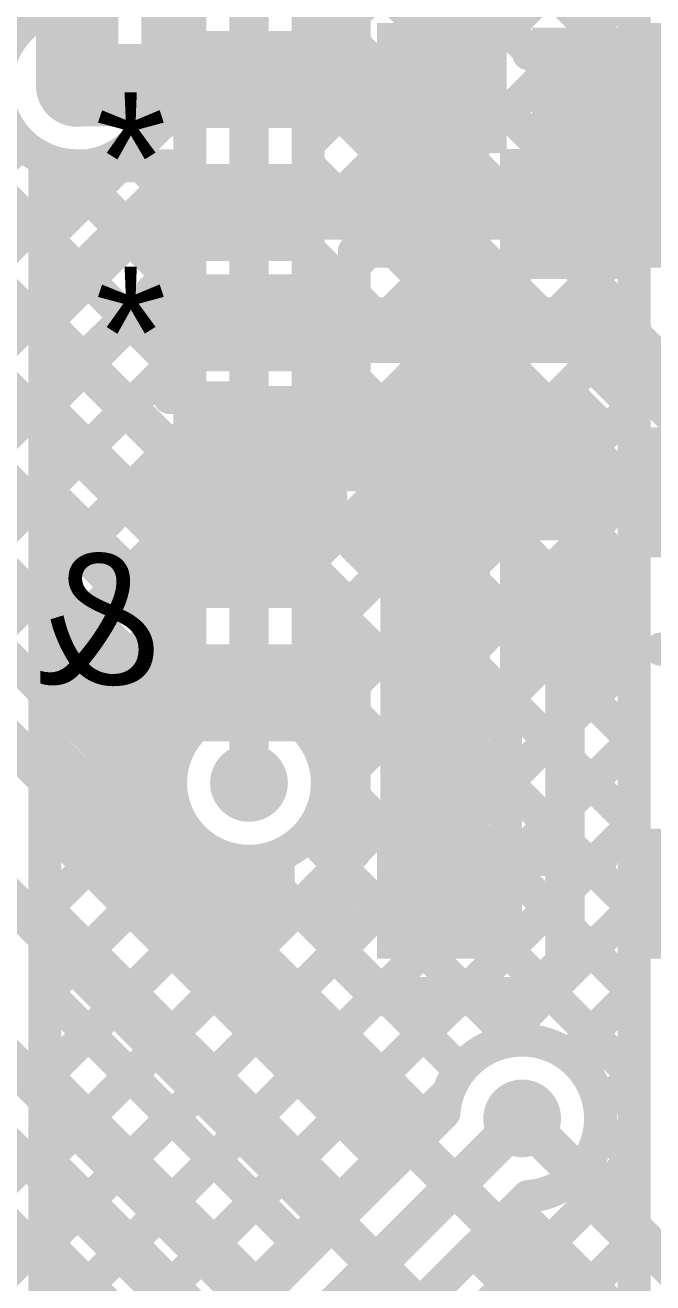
# Model space of a CAD drawing. Header units: millimetres. Extents: x -0.33 to 3.26, y -0.12 to 2.83.
# Drawn here: x 0.496 to 0.6867, y 1.536 to 1.9184 of the extents above; entities that cross this region are included whole.
import ezdxf

# ---------------------------------------------------------------- set-up
doc = ezdxf.new("R2010")
doc.units = ezdxf.units.MM
doc.header["$MEASUREMENT"] = 0
for name, color, linetype in [('BottomLayer', 5, 'Continuous'), ('BottomOverlay', 54, 'Continuous'), ('BottomPaste', 16, 'Continuous'), ('BottomSolder', 6, 'Continuous'), ('TopLayer', 1, 'Continuous'), ('ViaHoleLayer', 16, 'Continuous')]:
    doc.layers.add(name, color=color, linetype=linetype)
doc.styles.add('Arial', font='', dxfattribs={"height": 0.2})
doc.styles.get('Arial').set_extended_font_data('Arial')

# ---------------------------------------------------------------- blocks, each defined once
blk = doc.blocks.new('R__0402_B_106')
at = {"layer": 'BottomLayer'}
for points in [[(-0.0095, 0.0125), (-0.0095, -0.0125), (-0.0275, -0.0125), (-0.0275, 0.0125)], [(0.0275, 0.0125), (0.0275, -0.0125), (0.0095, -0.0125), (0.0095, 0.0125)]]:
    blk.add_hatch(color=5, dxfattribs=at).paths.add_polyline_path(points)
at = {"layer": 'BottomPaste'}
for points in [[(-0.0095, 0.0125), (-0.0095, -0.0125), (-0.0275, -0.0125), (-0.0275, 0.0125)], [(0.0275, 0.0125), (0.0275, -0.0125), (0.0095, -0.0125), (0.0095, 0.0125)]]:
    blk.add_hatch(color=16, dxfattribs=at).paths.add_polyline_path(points)
at = {"layer": 'BottomSolder'}
for points in [[(-0.0055, 0.0165), (-0.0055, -0.0165), (-0.0315, -0.0165), (-0.0315, 0.0165)], [(0.0315, 0.0165), (0.0315, -0.0165), (0.0055, -0.0165), (0.0055, 0.0165)]]:
    blk.add_hatch(color=6, dxfattribs=at).paths.add_polyline_path(points)
at = {"layer": 'BottomOverlay', "const_width": 0.005}
for points in [[(-0.0325, 0.0175), (-0.0325, -0.0175)], [(-0.0325, 0.0175), (-0.0085, 0.0175)], [(0.0085, 0.0175), (0.0325, 0.0175)], [(0.0325, 0.0175), (0.0325, -0.0175)], [(-0.0325, -0.0175), (-0.0085, -0.0175)], [(0.0085, -0.0175), (0.0325, -0.0175)]]:
    blk.add_lwpolyline(points, dxfattribs=at)
at = {"layer": 'BottomOverlay', "const_width": 0.0025}
for points in [[(-0.03375, 0.0175, 1), (-0.03125, 0.0175, 1)], [(-0.03375, 0.0175, 1), (-0.03125, 0.0175, 1)], [(-0.00975, 0.0175, 1), (-0.00725, 0.0175, 1)], [(0.00725, 0.0175, 1), (0.00975, 0.0175, 1)], [(0.03125, 0.0175, 1), (0.03375, 0.0175, 1)], [(0.03125, 0.0175, 1), (0.03375, 0.0175, 1)], [(-0.03375, -0.0175, 1), (-0.03125, -0.0175, 1)], [(-0.03375, -0.0175, 1), (-0.03125, -0.0175, 1)], [(-0.00975, -0.0175, 1), (-0.00725, -0.0175, 1)], [(0.00725, -0.0175, 1), (0.00975, -0.0175, 1)], [(0.03125, -0.0175, 1), (0.03375, -0.0175, 1)], [(0.03125, -0.0175, 1), (0.03375, -0.0175, 1)]]:
    blk.add_lwpolyline(points, format="xyb", close=True, dxfattribs=at)
blk = doc.blocks.new('R__0402_B_108')
at = {"layer": 'BottomLayer'}
for points in [[(-0.0095, 0.0125), (-0.0095, -0.0125), (-0.0275, -0.0125), (-0.0275, 0.0125)], [(0.0275, 0.0125), (0.0275, -0.0125), (0.0095, -0.0125), (0.0095, 0.0125)]]:
    blk.add_hatch(color=5, dxfattribs=at).paths.add_polyline_path(points)
at = {"layer": 'BottomPaste'}
for points in [[(-0.0095, 0.0125), (-0.0095, -0.0125), (-0.0275, -0.0125), (-0.0275, 0.0125)], [(0.0275, 0.0125), (0.0275, -0.0125), (0.0095, -0.0125), (0.0095, 0.0125)]]:
    blk.add_hatch(color=16, dxfattribs=at).paths.add_polyline_path(points)
at = {"layer": 'BottomSolder'}
for points in [[(-0.0055, 0.0165), (-0.0055, -0.0165), (-0.0315, -0.0165), (-0.0315, 0.0165)], [(0.0315, 0.0165), (0.0315, -0.0165), (0.0055, -0.0165), (0.0055, 0.0165)]]:
    blk.add_hatch(color=6, dxfattribs=at).paths.add_polyline_path(points)
at = {"layer": 'BottomOverlay', "const_width": 0.005}
for points in [[(-0.0325, 0.0175), (-0.0085, 0.0175)], [(-0.0325, 0.0175), (-0.0325, -0.0175)], [(0.0085, 0.0175), (0.0325, 0.0175)], [(0.0325, 0.0175), (0.0325, -0.0175)], [(-0.0325, -0.0175), (-0.0085, -0.0175)], [(0.0085, -0.0175), (0.0325, -0.0175)]]:
    blk.add_lwpolyline(points, dxfattribs=at)
at = {"layer": 'BottomOverlay', "const_width": 0.0025}
for points in [[(-0.03375, 0.0175, 1), (-0.03125, 0.0175, 1)], [(-0.03375, 0.0175, 1), (-0.03125, 0.0175, 1)], [(-0.00975, 0.0175, 1), (-0.00725, 0.0175, 1)], [(0.00725, 0.0175, 1), (0.00975, 0.0175, 1)], [(0.03125, 0.0175, 1), (0.03375, 0.0175, 1)], [(0.03125, 0.0175, 1), (0.03375, 0.0175, 1)], [(-0.03375, -0.0175, 1), (-0.03125, -0.0175, 1)], [(-0.03375, -0.0175, 1), (-0.03125, -0.0175, 1)], [(-0.00975, -0.0175, 1), (-0.00725, -0.0175, 1)], [(0.00725, -0.0175, 1), (0.00975, -0.0175, 1)], [(0.03125, -0.0175, 1), (0.03375, -0.0175, 1)], [(0.03125, -0.0175, 1), (0.03375, -0.0175, 1)]]:
    blk.add_lwpolyline(points, format="xyb", close=True, dxfattribs=at)
blk = doc.blocks.new('SOT23_3_B_150')
at = {"layer": 'BottomLayer'}
for points in [[(-0.02166, 0.02657), (-0.05316, 0.02657), (-0.05316, 0.05807), (-0.02166, 0.05807)], [(0.05314, 0.02657), (0.02165, 0.02657), (0.02165, 0.05807), (0.05314, 0.05807)], [(0.01574, -0.05807), (-0.01575, -0.05807), (-0.01575, -0.02657), (0.01574, -0.02657)]]:
    blk.add_hatch(color=5, dxfattribs=at).paths.add_polyline_path(points)
at = {"layer": 'BottomPaste'}
for points in [[(-0.02166, 0.02657), (-0.05316, 0.02657), (-0.05316, 0.05807), (-0.02166, 0.05807)], [(0.05314, 0.02657), (0.02165, 0.02657), (0.02165, 0.05807), (0.05314, 0.05807)], [(0.01574, -0.05807), (-0.01575, -0.05807), (-0.01575, -0.02657), (0.01574, -0.02657)]]:
    blk.add_hatch(color=16, dxfattribs=at).paths.add_polyline_path(points)
at = {"layer": 'BottomSolder'}
for points in [[(-0.01766, 0.02257), (-0.05716, 0.02257), (-0.05716, 0.06207), (-0.01766, 0.06207)], [(0.05714, 0.02257), (0.01765, 0.02257), (0.01765, 0.06207), (0.05714, 0.06207)], [(0.01974, -0.06207), (-0.01975, -0.06207), (-0.01975, -0.02257), (0.01974, -0.02257)]]:
    blk.add_hatch(color=6, dxfattribs=at).paths.add_polyline_path(points)
at = {"layer": 'BottomOverlay'}
for points, const_width in [([(-0.06409, 0.068, 1), (-0.07393, 0.068, 1)], 0.00984), ([(-0.07639, 0.068, 1), (-0.07147, 0.068, 1)], 0.00492), ([(-0.06655, 0.068, 1), (-0.06162, 0.068, 1)], 0.00492), ([(-0.06651, 0.03, 1), (-0.06151, 0.03, 1)], 0.005), ([(-0.01351, 0.032, 1), (-0.00851, 0.032, 1)], 0.005), ([(0.00849, 0.032, 1), (0.01349, 0.032, 1)], 0.005), ([(0.06149, 0.03, 1), (0.06649, 0.03, 1)], 0.005), ([(0.02649, -0.031, 1), (0.03149, -0.031, 1)], 0.005), ([(0.06149, -0.031, 1), (0.06649, -0.031, 1)], 0.005), ([(0.06149, -0.031, 1), (0.06649, -0.031, 1)], 0.005), ([(-0.06651, -0.032, 1), (-0.06151, -0.032, 1)], 0.005), ([(-0.06651, -0.032, 1), (-0.06151, -0.032, 1)], 0.005), ([(-0.03151, -0.032, 1), (-0.02651, -0.032, 1)], 0.005)]:
    blk.add_lwpolyline(points, format="xyb", close=True, dxfattribs=dict(at, const_width=const_width))
at = {"layer": 'BottomOverlay', "const_width": 0.01}
for points in [[(-0.06401, 0.03), (-0.06401, -0.032)], [(0.01099, 0.032), (-0.01101, 0.032)], [(0.06399, 0.03), (0.06399, -0.031)], [(0.06399, -0.031), (0.02899, -0.031)], [(-0.02901, -0.032), (-0.06401, -0.032)]]:
    blk.add_lwpolyline(points, dxfattribs=at)
blk = doc.blocks.new('SOT23_3_B_152')
at = {"layer": 'BottomLayer'}
for points in [[(-0.02166, 0.02657), (-0.05316, 0.02657), (-0.05316, 0.05807), (-0.02166, 0.05807)], [(0.05314, 0.02657), (0.02165, 0.02657), (0.02165, 0.05807), (0.05314, 0.05807)], [(0.01574, -0.05807), (-0.01575, -0.05807), (-0.01575, -0.02657), (0.01574, -0.02657)]]:
    blk.add_hatch(color=5, dxfattribs=at).paths.add_polyline_path(points)
at = {"layer": 'BottomPaste'}
for points in [[(-0.02166, 0.02657), (-0.05316, 0.02657), (-0.05316, 0.05807), (-0.02166, 0.05807)], [(0.05314, 0.02657), (0.02165, 0.02657), (0.02165, 0.05807), (0.05314, 0.05807)], [(0.01574, -0.05807), (-0.01575, -0.05807), (-0.01575, -0.02657), (0.01574, -0.02657)]]:
    blk.add_hatch(color=16, dxfattribs=at).paths.add_polyline_path(points)
at = {"layer": 'BottomSolder'}
for points in [[(-0.01766, 0.02257), (-0.05716, 0.02257), (-0.05716, 0.06207), (-0.01766, 0.06207)], [(0.05714, 0.02257), (0.01765, 0.02257), (0.01765, 0.06207), (0.05714, 0.06207)], [(0.01974, -0.06207), (-0.01975, -0.06207), (-0.01975, -0.02257), (0.01974, -0.02257)]]:
    blk.add_hatch(color=6, dxfattribs=at).paths.add_polyline_path(points)
at = {"layer": 'BottomOverlay'}
for points, const_width in [([(-0.06409, 0.068, 1), (-0.07393, 0.068, 1)], 0.00984), ([(-0.07639, 0.068, 1), (-0.07147, 0.068, 1)], 0.00492), ([(-0.06655, 0.068, 1), (-0.06162, 0.068, 1)], 0.00492), ([(-0.06651, 0.03, 1), (-0.06151, 0.03, 1)], 0.005), ([(-0.01351, 0.032, 1), (-0.00851, 0.032, 1)], 0.005), ([(0.00849, 0.032, 1), (0.01349, 0.032, 1)], 0.005), ([(0.06149, 0.03, 1), (0.06649, 0.03, 1)], 0.005), ([(0.02649, -0.031, 1), (0.03149, -0.031, 1)], 0.005), ([(0.06149, -0.031, 1), (0.06649, -0.031, 1)], 0.005), ([(0.06149, -0.031, 1), (0.06649, -0.031, 1)], 0.005), ([(-0.06651, -0.032, 1), (-0.06151, -0.032, 1)], 0.005), ([(-0.06651, -0.032, 1), (-0.06151, -0.032, 1)], 0.005), ([(-0.03151, -0.032, 1), (-0.02651, -0.032, 1)], 0.005)]:
    blk.add_lwpolyline(points, format="xyb", close=True, dxfattribs=dict(at, const_width=const_width))
at = {"layer": 'BottomOverlay', "const_width": 0.01}
for points in [[(-0.06401, 0.03), (-0.06401, -0.032)], [(0.01099, 0.032), (-0.01101, 0.032)], [(0.06399, 0.03), (0.06399, -0.031)], [(0.06399, -0.031), (0.02899, -0.031)], [(-0.02901, -0.032), (-0.06401, -0.032)]]:
    blk.add_lwpolyline(points, dxfattribs=at)
blk = doc.blocks.new('SOT23_3_B_154')
at = {"layer": 'BottomLayer'}
for points in [[(-0.02166, 0.02657), (-0.05316, 0.02657), (-0.05316, 0.05807), (-0.02166, 0.05807)], [(0.05314, 0.02657), (0.02165, 0.02657), (0.02165, 0.05807), (0.05314, 0.05807)], [(0.01574, -0.05807), (-0.01575, -0.05807), (-0.01575, -0.02657), (0.01574, -0.02657)]]:
    blk.add_hatch(color=5, dxfattribs=at).paths.add_polyline_path(points)
at = {"layer": 'BottomPaste'}
for points in [[(-0.02166, 0.02657), (-0.05316, 0.02657), (-0.05316, 0.05807), (-0.02166, 0.05807)], [(0.05314, 0.02657), (0.02165, 0.02657), (0.02165, 0.05807), (0.05314, 0.05807)], [(0.01574, -0.05807), (-0.01575, -0.05807), (-0.01575, -0.02657), (0.01574, -0.02657)]]:
    blk.add_hatch(color=16, dxfattribs=at).paths.add_polyline_path(points)
at = {"layer": 'BottomSolder'}
for points in [[(-0.01766, 0.02257), (-0.05716, 0.02257), (-0.05716, 0.06207), (-0.01766, 0.06207)], [(0.05714, 0.02257), (0.01765, 0.02257), (0.01765, 0.06207), (0.05714, 0.06207)], [(0.01974, -0.06207), (-0.01975, -0.06207), (-0.01975, -0.02257), (0.01974, -0.02257)]]:
    blk.add_hatch(color=6, dxfattribs=at).paths.add_polyline_path(points)
at = {"layer": 'BottomOverlay'}
for points, const_width in [([(-0.06409, 0.068, 1), (-0.07393, 0.068, 1)], 0.00984), ([(-0.07639, 0.068, 1), (-0.07147, 0.068, 1)], 0.00492), ([(-0.06655, 0.068, 1), (-0.06162, 0.068, 1)], 0.00492), ([(-0.06651, 0.03, 1), (-0.06151, 0.03, 1)], 0.005), ([(-0.01351, 0.032, 1), (-0.00851, 0.032, 1)], 0.005), ([(0.00849, 0.032, 1), (0.01349, 0.032, 1)], 0.005), ([(0.06149, 0.03, 1), (0.06649, 0.03, 1)], 0.005), ([(0.02649, -0.031, 1), (0.03149, -0.031, 1)], 0.005), ([(0.06149, -0.031, 1), (0.06649, -0.031, 1)], 0.005), ([(0.06149, -0.031, 1), (0.06649, -0.031, 1)], 0.005), ([(-0.06651, -0.032, 1), (-0.06151, -0.032, 1)], 0.005), ([(-0.06651, -0.032, 1), (-0.06151, -0.032, 1)], 0.005), ([(-0.03151, -0.032, 1), (-0.02651, -0.032, 1)], 0.005)]:
    blk.add_lwpolyline(points, format="xyb", close=True, dxfattribs=dict(at, const_width=const_width))
at = {"layer": 'BottomOverlay', "const_width": 0.01}
for points in [[(-0.06401, 0.03), (-0.06401, -0.032)], [(0.01099, 0.032), (-0.01101, 0.032)], [(0.06399, 0.03), (0.06399, -0.031)], [(0.06399, -0.031), (0.02899, -0.031)], [(-0.02901, -0.032), (-0.06401, -0.032)]]:
    blk.add_lwpolyline(points, dxfattribs=at)
blk = doc.blocks.new('R__0402_B_215')
at = {"layer": 'BottomLayer'}
for points in [[(-0.0095, 0.0125), (-0.0095, -0.0125), (-0.0275, -0.0125), (-0.0275, 0.0125)], [(0.0275, 0.0125), (0.0275, -0.0125), (0.0095, -0.0125), (0.0095, 0.0125)]]:
    blk.add_hatch(color=5, dxfattribs=at).paths.add_polyline_path(points)
at = {"layer": 'BottomPaste'}
for points in [[(-0.0095, 0.0125), (-0.0095, -0.0125), (-0.0275, -0.0125), (-0.0275, 0.0125)], [(0.0275, 0.0125), (0.0275, -0.0125), (0.0095, -0.0125), (0.0095, 0.0125)]]:
    blk.add_hatch(color=16, dxfattribs=at).paths.add_polyline_path(points)
at = {"layer": 'BottomSolder'}
for points in [[(-0.0055, 0.0165), (-0.0055, -0.0165), (-0.0315, -0.0165), (-0.0315, 0.0165)], [(0.0315, 0.0165), (0.0315, -0.0165), (0.0055, -0.0165), (0.0055, 0.0165)]]:
    blk.add_hatch(color=6, dxfattribs=at).paths.add_polyline_path(points)
at = {"layer": 'BottomOverlay', "const_width": 0.005}
for points in [[(-0.0085, 0.0175), (-0.0325, 0.0175)], [(-0.0325, -0.0175), (-0.0325, 0.0175)], [(0.0325, 0.0175), (0.0085, 0.0175)], [(0.0325, -0.0175), (0.0325, 0.0175)], [(-0.0085, -0.0175), (-0.0325, -0.0175)], [(0.0325, -0.0175), (0.0085, -0.0175)]]:
    blk.add_lwpolyline(points, dxfattribs=at)
at = {"layer": 'BottomOverlay', "const_width": 0.0025}
for points in [[(-0.03375, 0.0175, 1), (-0.03125, 0.0175, 1)], [(-0.03375, 0.0175, 1), (-0.03125, 0.0175, 1)], [(-0.00975, 0.0175, 1), (-0.00725, 0.0175, 1)], [(0.00725, 0.0175, 1), (0.00975, 0.0175, 1)], [(0.03125, 0.0175, 1), (0.03375, 0.0175, 1)], [(0.03125, 0.0175, 1), (0.03375, 0.0175, 1)], [(-0.03375, -0.0175, 1), (-0.03125, -0.0175, 1)], [(-0.03375, -0.0175, 1), (-0.03125, -0.0175, 1)], [(-0.00975, -0.0175, 1), (-0.00725, -0.0175, 1)], [(0.00725, -0.0175, 1), (0.00975, -0.0175, 1)], [(0.03125, -0.0175, 1), (0.03375, -0.0175, 1)], [(0.03125, -0.0175, 1), (0.03375, -0.0175, 1)]]:
    blk.add_lwpolyline(points, format="xyb", close=True, dxfattribs=at)

msp = doc.modelspace()

# ---------------------------------------------------------------- hatches: boundary and pattern name
at = {"layer": 'BottomLayer'}
msp.add_hatch(color=5, dxfattribs=at).paths.add_polyline_path([(0.64999, 1.84468), (0.72799, 1.84468), (0.72799, 1.91768), (0.64999, 1.91768)])
h = msp.add_hatch(color=5, dxfattribs=at)
edge = h.paths.add_edge_path()
edge.add_arc((0.51178, 1.9), 0.01181, 0, 360)
h = msp.add_hatch(color=5, dxfattribs=at)
edge = h.paths.add_edge_path()
edge.add_arc((0.564, 1.688), 0.01181, 0, 360)
h = msp.add_hatch(color=5, dxfattribs=at)
edge = h.paths.add_edge_path()
edge.add_arc((0.62369, 1.688), 0.01181, 0, 360)
h = msp.add_hatch(color=5, dxfattribs=at)
edge = h.paths.add_edge_path()
edge.add_arc((0.647, 1.586), 0.01181, 0, 360)
at = {"layer": 'TopLayer'}
h = msp.add_hatch(color=1, dxfattribs=at)
edge = h.paths.add_edge_path()
edge.add_arc((0.51178, 1.9), 0.01181, 0, 360)
h = msp.add_hatch(color=1, dxfattribs=at)
edge = h.paths.add_edge_path()
edge.add_arc((0.564, 1.688), 0.01181, 0, 360)
h = msp.add_hatch(color=1, dxfattribs=at)
edge = h.paths.add_edge_path()
edge.add_arc((0.62369, 1.688), 0.01181, 0, 360)
h = msp.add_hatch(color=1, dxfattribs=at)
edge = h.paths.add_edge_path()
edge.add_arc((0.647, 1.586), 0.01181, 0, 360)
at = {"layer": 'ViaHoleLayer'}
h = msp.add_hatch(color=16, dxfattribs=at)
edge = h.paths.add_edge_path()
edge.add_arc((0.51178, 1.9), 0.00591, 0, 360)
h = msp.add_hatch(color=16, dxfattribs=at)
edge = h.paths.add_edge_path()
edge.add_arc((0.564, 1.688), 0.00591, 0, 360)
h = msp.add_hatch(color=16, dxfattribs=at)
edge = h.paths.add_edge_path()
edge.add_arc((0.62369, 1.688), 0.00591, 0, 360)
h = msp.add_hatch(color=16, dxfattribs=at)
edge = h.paths.add_edge_path()
edge.add_arc((0.647, 1.586), 0.00591, 0, 360)

# ---------------------------------------------------------------- linework, layer by layer
at = {"layer": 'BottomLayer'}
for points, const_width in [([(0.22272, 2.13334), (0.53987, 1.81619)], 0.01), ([(0.31635, 2.09628), (0.49479, 1.91783)], 0.01), ([(0.35841, 1.96936), (0.55259, 1.77518)], 0.01), ([(0.62178, 1.90018), (0.62178, 1.93268)], 0.025), ([(0.36194, 1.93755), (0.53987, 1.75962)], 0.01), ([(0.35336, 1.91784), (0.53987, 1.73134)], 0.01), ([(0.51178, 1.90018), (0.56437, 1.90018)], 0.025), ([(0.56699, 1.90018), (0.62178, 1.90018)], 0.025), ([(0.33884, 1.90408), (0.53987, 1.70305)], 0.01), ([(0.41476, 1.80269), (0.49469, 1.88262)], 0.01), ([(0.4289, 1.78855), (0.51603, 1.87568)], 0.01), ([(0.50843, 1.87591), (0.53987, 1.84447)], 0.01), ([(0.51178, 1.87568), (0.53987, 1.87568)], 0.01), ([(0.53695, 1.87568), (0.53987, 1.87276)], 0.01), ([(0.53987, 1.84718), (0.53987, 1.87568)], 0.01), ([(0.44305, 1.77441), (0.53987, 1.87123)], 0.01), ([(0.56699, 1.86318), (0.68149, 1.86318)], 0.02), ([(0.53987, 1.84218), (0.53987, 1.84718)], 0.01), ([(0.53987, 1.84218), (0.53987, 1.84718)], 0.01), ([(0.45719, 1.76027), (0.53987, 1.84294)], 0.01), ([(0.53987, 1.80518), (0.53987, 1.84218)], 0.01), ([(0.37575, 1.8417), (0.57291, 1.64455)], 0.01), ([(0.56699, 1.82568), (0.56699, 1.82618)], 0.02), ([(0.363, 1.829), (0.86021, 1.33179)], 0.012), ([(0.56699, 1.82568), (0.67299, 1.82568)], 0.02), ([(0.67299, 1.82568), (0.6974, 1.80127)], 0.02), ([(0.47133, 1.74612), (0.53987, 1.81466)], 0.01), ([(0.48547, 1.73198), (0.55867, 1.80518)], 0.01), ([(0.53987, 1.80518), (0.55901, 1.80518)], 0.01), ([(0.55088, 1.80518), (0.58088, 1.77518)], 0.01), ([(0.55695, 1.77518), (0.58545, 1.80368)], 0.01), ([(0.56699, 1.80368), (0.66388, 1.80368)], 0.01), ([(0.58066, 1.80368), (0.63225, 1.75209)], 0.01), ([(0.58524, 1.77518), (0.61374, 1.80368)], 0.01), ([(0.59944, 1.7611), (0.64202, 1.80368)], 0.01), ([(0.60895, 1.80368), (0.64588, 1.76675)], 0.01), ([(0.63338, 1.76675), (0.66709, 1.80046)], 0.01), ([(0.63723, 1.80368), (0.66965, 1.77125)], 0.01), ([(0.66388, 1.80368), (0.66965, 1.7979)], 0.01), ([(0.56699, 1.78918), (0.60978, 1.78918)], 0.025), ([(0.60978, 1.78918), (0.6226, 1.77635)], 0.025), ([(0.66965, 1.76675), (0.66965, 1.7979)], 0.01), ([(0.6226, 1.65435), (0.6226, 1.77635)], 0.025), ([(0.53987, 1.77518), (0.58887, 1.77518)], 0.01), ([(0.53987, 1.73818), (0.53987, 1.77518)], 0.01), ([(0.58887, 1.77032), (0.58887, 1.77518)], 0.01), ([(0.66166, 1.76675), (0.66965, 1.77474)], 0.01), ([(0.59366, 1.76688), (0.60361, 1.75693)], 0.01), ([(0.63225, 1.76675), (0.66965, 1.76675)], 0.01), ([(0.63225, 1.71125), (0.63225, 1.76675)], 0.01), ([(0.60891, 1.74228), (0.63225, 1.76562)], 0.01), ([(0.49962, 1.71784), (0.53987, 1.75809)], 0.01), ([(0.56399, 1.75418), (0.56437, 1.75418)], 0.012), ([(0.56437, 1.75418), (0.58091, 1.75418)], 0.012), ([(0.58091, 1.75418), (0.59091, 1.74418)], 0.012), ([(0.39609, 1.748), (0.6538, 1.4903)], 0.012), ([(0.60861, 1.74745), (0.63225, 1.7238)], 0.01), ([(0.59091, 1.63609), (0.59091, 1.74418)], 0.012), ([(0.60891, 1.64355), (0.60891, 1.74418)], 0.01), ([(0.66, 1.6332), (0.66, 1.739)], 0.012), ([(0.53987, 1.73318), (0.53987, 1.73818)], 0.01), ([(0.53987, 1.73318), (0.53987, 1.73818)], 0.01), ([(0.60891, 1.71399), (0.63225, 1.73734)], 0.01), ([(0.53987, 1.69618), (0.53987, 1.73318)], 0.01), ([(0.51376, 1.7037), (0.53987, 1.72981)], 0.01), ([(0.564, 1.71681), (0.56437, 1.71718)], 0.012), ([(0.564, 1.688), (0.564, 1.71681)], 0.012), ([(0.60891, 1.71886), (0.642, 1.68577)], 0.01), ([(0.60891, 1.68571), (0.63445, 1.71125)], 0.01), ([(0.63225, 1.71125), (0.642, 1.71125)], 0.01), ([(0.642, 1.641), (0.642, 1.71125)], 0.01), ([(0.5279, 1.68956), (0.53987, 1.70152)], 0.01), ([(0.60891, 1.69058), (0.642, 1.65749)], 0.01), ([(0.60891, 1.65742), (0.642, 1.69052)], 0.01), ([(0.55618, 1.66127), (0.55953, 1.66461)], 0.01), ([(0.57291, 1.64455), (0.57291, 1.66592)], 0.01), ([(0.60891, 1.6623), (0.6302, 1.641)], 0.01), ([(0.62077, 1.641), (0.642, 1.66223)], 0.01), ([(0.57033, 1.64713), (0.57291, 1.64971)], 0.01), ([(0.60891, 1.64355), (0.61146, 1.641)], 0.01), ([(0.61146, 1.641), (0.642, 1.641)], 0.01), ([(0.59091, 1.63609), (0.604, 1.623)], 0.012), ([(0.6498, 1.623), (0.66, 1.6332)], 0.012), ([(0.469, 1.626), (0.797, 1.298)], 0.012), ([(0.604, 1.623), (0.6498, 1.623)], 0.012), ([(0.43693, 1.608), (0.54723, 1.4977)], 0.01), ([(0.46154, 1.608), (0.5743, 1.49525)], 0.01), ([(0.647, 1.586), (0.871, 1.362)], 0.012), ([(0.3652, 1.442), (0.49637, 1.57317)], 0.01), ([(0.39348, 1.442), (0.51051, 1.55903)], 0.01), ([(0.42177, 1.442), (0.52465, 1.54489)], 0.01)]:
    msp.add_lwpolyline(points, dxfattribs=dict(at, const_width=const_width))
at = {"layer": 'BottomLayer', "const_width": 0.01}
for points in [[(0.51178, 1.87568, -1), (0.51178, 1.92468)], [(0.56699, 1.80368, -0.093119), (0.55901, 1.80518)], [(0.56699, 1.80368, -0.093119), (0.55901, 1.80518)], [(0.58887, 1.77032, -0.082479), (0.59366, 1.76688)], [(0.58887, 1.77032, -0.082011), (0.59363, 1.7669)], [(0.60361, 1.75693, -0.199396), (0.60891, 1.74418)], [(0.60363, 1.7569, -0.198912), (0.60891, 1.74418)], [(0.57291, 1.66592, -0.649707), (0.54164, 1.69618)]]:
    msp.add_lwpolyline(points, format="xyb", dxfattribs=at)
at = {"layer": 'BottomLayer'}
for points, const_width in [([(0.49229, 1.91783, 1), (0.49729, 1.91783, 1)], 0.005), ([(0.50553, 1.90018, 1), (0.51803, 1.90018, 1)], 0.0125), ([(0.55812, 1.90018, 1), (0.57062, 1.90018, 1)], 0.0125), ([(0.56074, 1.90018, 1), (0.57324, 1.90018, 1)], 0.0125), ([(0.61553, 1.90018, 1), (0.62803, 1.90018, 1)], 0.0125), ([(0.61553, 1.90018, 1), (0.62803, 1.90018, 1)], 0.0125), ([(0.49219, 1.88262, 1), (0.49719, 1.88262, 1)], 0.005), ([(0.50593, 1.87591, 1), (0.51093, 1.87591, 1)], 0.005), ([(0.50928, 1.87568, 1), (0.51428, 1.87568, 1)], 0.005), ([(0.50928, 1.87568, 1), (0.51428, 1.87568, 1)], 0.005), ([(0.51353, 1.87568, 1), (0.51853, 1.87568, 1)], 0.005), ([(0.53445, 1.87568, 1), (0.53945, 1.87568, 1)], 0.005), ([(0.53737, 1.87568, 1), (0.54237, 1.87568, 1)], 0.005), ([(0.53737, 1.87568, 1), (0.54237, 1.87568, 1)], 0.005), ([(0.53737, 1.87276, 1), (0.54237, 1.87276, 1)], 0.005), ([(0.53737, 1.87123, 1), (0.54237, 1.87123, 1)], 0.005), ([(0.56199, 1.86318, 1), (0.57199, 1.86318, 1)], 0.01), ([(0.67649, 1.86318, 1), (0.68649, 1.86318, 1)], 0.01), ([(0.53737, 1.84718, 1), (0.54237, 1.84718, 1)], 0.005), ([(0.53737, 1.84718, 1), (0.54237, 1.84718, 1)], 0.005), ([(0.53737, 1.84718, 1), (0.54237, 1.84718, 1)], 0.005), ([(0.53737, 1.84447, 1), (0.54237, 1.84447, 1)], 0.005), ([(0.53737, 1.84294, 1), (0.54237, 1.84294, 1)], 0.005), ([(0.53737, 1.84218, 1), (0.54237, 1.84218, 1)], 0.005), ([(0.53737, 1.84218, 1), (0.54237, 1.84218, 1)], 0.005), ([(0.53737, 1.84218, 1), (0.54237, 1.84218, 1)], 0.005), ([(0.56199, 1.82618, 1), (0.57199, 1.82618, 1)], 0.01), ([(0.56199, 1.82568, 1), (0.57199, 1.82568, 1)], 0.01), ([(0.56199, 1.82568, 1), (0.57199, 1.82568, 1)], 0.01), ([(0.66799, 1.82568, 1), (0.67799, 1.82568, 1)], 0.01), ([(0.66799, 1.82568, 1), (0.67799, 1.82568, 1)], 0.01), ([(0.53737, 1.81619, 1), (0.54237, 1.81619, 1)], 0.005), ([(0.53737, 1.81466, 1), (0.54237, 1.81466, 1)], 0.005), ([(0.53737, 1.80518, 1), (0.54237, 1.80518, 1)], 0.005), ([(0.53737, 1.80518, 1), (0.54237, 1.80518, 1)], 0.005), ([(0.54838, 1.80518, 1), (0.55338, 1.80518, 1)], 0.005), ([(0.55617, 1.80518, 1), (0.56117, 1.80518, 1)], 0.005), ([(0.55651, 1.80518, 1), (0.56151, 1.80518, 1)], 0.005), ([(0.55651, 1.80518, 1), (0.56151, 1.80518, 1)], 0.005), ([(0.55651, 1.80518, 1), (0.56151, 1.80518, 1)], 0.005), ([(0.56449, 1.80368, 1), (0.56949, 1.80368, 1)], 0.005), ([(0.56449, 1.80368, 1), (0.56949, 1.80368, 1)], 0.005), ([(0.56449, 1.80368, 1), (0.56949, 1.80368, 1)], 0.005), ([(0.57816, 1.80368, 1), (0.58316, 1.80368, 1)], 0.005), ([(0.58295, 1.80368, 1), (0.58795, 1.80368, 1)], 0.005), ([(0.60645, 1.80368, 1), (0.61145, 1.80368, 1)], 0.005), ([(0.61124, 1.80368, 1), (0.61624, 1.80368, 1)], 0.005), ([(0.63473, 1.80368, 1), (0.63973, 1.80368, 1)], 0.005), ([(0.63952, 1.80368, 1), (0.64452, 1.80368, 1)], 0.005), ([(0.66138, 1.80368, 1), (0.66638, 1.80368, 1)], 0.005), ([(0.66138, 1.80368, 1), (0.66638, 1.80368, 1)], 0.005), ([(0.66459, 1.80046, 1), (0.66959, 1.80046, 1)], 0.005), ([(0.56074, 1.78918, 1), (0.57324, 1.78918, 1)], 0.0125), ([(0.60353, 1.78918, 1), (0.61603, 1.78918, 1)], 0.0125), ([(0.60353, 1.78918, 1), (0.61603, 1.78918, 1)], 0.0125), ([(0.66715, 1.7979, 1), (0.67215, 1.7979, 1)], 0.005), ([(0.66715, 1.7979, 1), (0.67215, 1.7979, 1)], 0.005), ([(0.61635, 1.77635, 1), (0.62885, 1.77635, 1)], 0.0125), ([(0.61635, 1.77635, 1), (0.62885, 1.77635, 1)], 0.0125), ([(0.53737, 1.77518, 1), (0.54237, 1.77518, 1)], 0.005), ([(0.53737, 1.77518, 1), (0.54237, 1.77518, 1)], 0.005), ([(0.55009, 1.77518, 1), (0.55509, 1.77518, 1)], 0.005), ([(0.55445, 1.77518, 1), (0.55945, 1.77518, 1)], 0.005), ([(0.57838, 1.77518, 1), (0.58338, 1.77518, 1)], 0.005), ([(0.58274, 1.77518, 1), (0.58774, 1.77518, 1)], 0.005), ([(0.58637, 1.77518, 1), (0.59137, 1.77518, 1)], 0.005), ([(0.58637, 1.77518, 1), (0.59137, 1.77518, 1)], 0.005), ([(0.66715, 1.77474, 1), (0.67215, 1.77474, 1)], 0.005), ([(0.58637, 1.77032, 1), (0.59137, 1.77032, 1)], 0.005), ([(0.58637, 1.77032, 1), (0.59137, 1.77032, 1)], 0.005), ([(0.58637, 1.77032, 1), (0.59137, 1.77032, 1)], 0.005), ([(0.66715, 1.77125, 1), (0.67215, 1.77125, 1)], 0.005), ([(0.59113, 1.7669, 1), (0.59613, 1.7669, 1)], 0.005), ([(0.59116, 1.76688, 1), (0.59616, 1.76688, 1)], 0.005), ([(0.59116, 1.76688, 1), (0.59616, 1.76688, 1)], 0.005), ([(0.62975, 1.76675, 1), (0.63475, 1.76675, 1)], 0.005), ([(0.62975, 1.76675, 1), (0.63475, 1.76675, 1)], 0.005), ([(0.63088, 1.76675, 1), (0.63588, 1.76675, 1)], 0.005), ([(0.64338, 1.76675, 1), (0.64838, 1.76675, 1)], 0.005), ([(0.65916, 1.76675, 1), (0.66416, 1.76675, 1)], 0.005), ([(0.66715, 1.76675, 1), (0.67215, 1.76675, 1)], 0.005), ([(0.66715, 1.76675, 1), (0.67215, 1.76675, 1)], 0.005), ([(0.62975, 1.76562, 1), (0.63475, 1.76562, 1)], 0.005), ([(0.53737, 1.75962, 1), (0.54237, 1.75962, 1)], 0.005), ([(0.53737, 1.75809, 1), (0.54237, 1.75809, 1)], 0.005), ([(0.59694, 1.7611, 1), (0.60194, 1.7611, 1)], 0.005), ([(0.56099, 1.75418, 1), (0.56699, 1.75418, 1)], 0.006), ([(0.56137, 1.75418, 1), (0.56737, 1.75418, 1)], 0.006), ([(0.56137, 1.75418, 1), (0.56737, 1.75418, 1)], 0.006), ([(0.57791, 1.75418, 1), (0.58391, 1.75418, 1)], 0.006), ([(0.57791, 1.75418, 1), (0.58391, 1.75418, 1)], 0.006), ([(0.60111, 1.75693, 1), (0.60611, 1.75693, 1)], 0.005), ([(0.60111, 1.75693, 1), (0.60611, 1.75693, 1)], 0.005), ([(0.60113, 1.7569, 1), (0.60613, 1.7569, 1)], 0.005), ([(0.62975, 1.75209, 1), (0.63475, 1.75209, 1)], 0.005), ([(0.60611, 1.74745, 1), (0.61111, 1.74745, 1)], 0.005), ([(0.58791, 1.74418, 1), (0.59391, 1.74418, 1)], 0.006), ([(0.58791, 1.74418, 1), (0.59391, 1.74418, 1)], 0.006), ([(0.60641, 1.74418, 1), (0.61141, 1.74418, 1)], 0.005), ([(0.60641, 1.74418, 1), (0.61141, 1.74418, 1)], 0.005), ([(0.60641, 1.74418, 1), (0.61141, 1.74418, 1)], 0.005), ([(0.60641, 1.74228, 1), (0.61141, 1.74228, 1)], 0.005), ([(0.657, 1.739, 1), (0.663, 1.739, 1)], 0.006), ([(0.53737, 1.73818, 1), (0.54237, 1.73818, 1)], 0.005), ([(0.53737, 1.73818, 1), (0.54237, 1.73818, 1)], 0.005), ([(0.53737, 1.73818, 1), (0.54237, 1.73818, 1)], 0.005), ([(0.62975, 1.73734, 1), (0.63475, 1.73734, 1)], 0.005), ([(0.53737, 1.73318, 1), (0.54237, 1.73318, 1)], 0.005), ([(0.53737, 1.73318, 1), (0.54237, 1.73318, 1)], 0.005), ([(0.53737, 1.73318, 1), (0.54237, 1.73318, 1)], 0.005), ([(0.53737, 1.73134, 1), (0.54237, 1.73134, 1)], 0.005), ([(0.53737, 1.72981, 1), (0.54237, 1.72981, 1)], 0.005), ([(0.62975, 1.7238, 1), (0.63475, 1.7238, 1)], 0.005), ([(0.49712, 1.71784, 1), (0.50212, 1.71784, 1)], 0.005), ([(0.561, 1.71681, 1), (0.567, 1.71681, 1)], 0.006), ([(0.561, 1.71681, 1), (0.567, 1.71681, 1)], 0.006), ([(0.56137, 1.71718, 1), (0.56737, 1.71718, 1)], 0.006), ([(0.60641, 1.71886, 1), (0.61141, 1.71886, 1)], 0.005), ([(0.60641, 1.71399, 1), (0.61141, 1.71399, 1)], 0.005), ([(0.62975, 1.71125, 1), (0.63475, 1.71125, 1)], 0.005), ([(0.62975, 1.71125, 1), (0.63475, 1.71125, 1)], 0.005), ([(0.63195, 1.71125, 1), (0.63695, 1.71125, 1)], 0.005), ([(0.6395, 1.71125, 1), (0.6445, 1.71125, 1)], 0.005), ([(0.6395, 1.71125, 1), (0.6445, 1.71125, 1)], 0.005), ([(0.51126, 1.7037, 1), (0.51626, 1.7037, 1)], 0.005), ([(0.53737, 1.70305, 1), (0.54237, 1.70305, 1)], 0.005), ([(0.53737, 1.70152, 1), (0.54237, 1.70152, 1)], 0.005), ([(0.53737, 1.69618, 1), (0.54237, 1.69618, 1)], 0.005), ([(0.53914, 1.69618, 1), (0.54414, 1.69618, 1)], 0.005), ([(0.5254, 1.68956, 1), (0.5304, 1.68956, 1)], 0.005), ([(0.60641, 1.69058, 1), (0.61141, 1.69058, 1)], 0.005), ([(0.6395, 1.69052, 1), (0.6445, 1.69052, 1)], 0.005), ([(0.561, 1.688, 1), (0.567, 1.688, 1)], 0.006), ([(0.60641, 1.68571, 1), (0.61141, 1.68571, 1)], 0.005), ([(0.6395, 1.68577, 1), (0.6445, 1.68577, 1)], 0.005), ([(0.55703, 1.66461, 1), (0.56203, 1.66461, 1)], 0.005), ([(0.57041, 1.66592, 1), (0.57541, 1.66592, 1)], 0.005), ([(0.57041, 1.66592, 1), (0.57541, 1.66592, 1)], 0.005), ([(0.55368, 1.66127, 1), (0.55868, 1.66127, 1)], 0.005), ([(0.60641, 1.6623, 1), (0.61141, 1.6623, 1)], 0.005), ([(0.61635, 1.65435, 1), (0.62885, 1.65435, 1)], 0.0125), ([(0.6395, 1.66223, 1), (0.6445, 1.66223, 1)], 0.005), ([(0.60641, 1.65742, 1), (0.61141, 1.65742, 1)], 0.005), ([(0.6395, 1.65749, 1), (0.6445, 1.65749, 1)], 0.005), ([(0.56783, 1.64713, 1), (0.57283, 1.64713, 1)], 0.005), ([(0.57041, 1.64971, 1), (0.57541, 1.64971, 1)], 0.005), ([(0.57041, 1.64455, 1), (0.57541, 1.64455, 1)], 0.005), ([(0.57041, 1.64455, 1), (0.57541, 1.64455, 1)], 0.005), ([(0.60641, 1.64355, 1), (0.61141, 1.64355, 1)], 0.005), ([(0.60641, 1.64355, 1), (0.61141, 1.64355, 1)], 0.005), ([(0.60896, 1.641, 1), (0.61396, 1.641, 1)], 0.005), ([(0.60896, 1.641, 1), (0.61396, 1.641, 1)], 0.005), ([(0.61827, 1.641, 1), (0.62327, 1.641, 1)], 0.005), ([(0.6277, 1.641, 1), (0.6327, 1.641, 1)], 0.005), ([(0.6395, 1.641, 1), (0.6445, 1.641, 1)], 0.005), ([(0.6395, 1.641, 1), (0.6445, 1.641, 1)], 0.005), ([(0.58791, 1.63609, 1), (0.59391, 1.63609, 1)], 0.006), ([(0.58791, 1.63609, 1), (0.59391, 1.63609, 1)], 0.006), ([(0.657, 1.6332, 1), (0.663, 1.6332, 1)], 0.006), ([(0.657, 1.6332, 1), (0.663, 1.6332, 1)], 0.006), ([(0.601, 1.623, 1), (0.607, 1.623, 1)], 0.006), ([(0.601, 1.623, 1), (0.607, 1.623, 1)], 0.006), ([(0.6468, 1.623, 1), (0.6528, 1.623, 1)], 0.006), ([(0.6468, 1.623, 1), (0.6528, 1.623, 1)], 0.006), ([(0.644, 1.586, 1), (0.65, 1.586, 1)], 0.006), ([(0.49387, 1.57317, 1), (0.49887, 1.57317, 1)], 0.005), ([(0.50801, 1.55903, 1), (0.51301, 1.55903, 1)], 0.005), ([(0.52215, 1.54489, 1), (0.52715, 1.54489, 1)], 0.005)]:
    msp.add_lwpolyline(points, format="xyb", close=True, dxfattribs=dict(at, const_width=const_width))
at = {"layer": 'TopLayer'}
for points, const_width in [([(0.51178, 1.9), (0.51178, 2.33778)], 0.025), ([(0.62369, 1.688), (0.62369, 2.09)], 0.025), ([(0.55828, 2.02687), (0.681, 1.90415)], 0.01), ([(0.582, 1.9077), (0.681, 2.0067)], 0.01), ([(0.681, 1.25611), (0.681, 2.00841)], 0.01), ([(0.55828, 2.00141), (0.681, 1.87869)], 0.01), ([(0.582, 1.88225), (0.681, 1.98125)], 0.01), ([(0.582, 1.85679), (0.681, 1.95579)], 0.01), ([(0.53628, 1.9), (0.53628, 1.95126)], 0.01), ([(0.564, 1.688), (0.564, 1.949)], 0.012), ([(0.58164, 1.9526), (0.681, 1.85324)], 0.01), ([(0.582, 1.70359), (0.582, 1.949)], 0.01), ([(0.546, 1.70359), (0.546, 1.94154)], 0.01), ([(0.582, 1.83133), (0.681, 1.93033)], 0.01), ([(0.582, 1.92678), (0.681, 1.82778)], 0.01), ([(0.53628, 1.91289), (0.546, 1.92261)], 0.01), ([(0.53628, 1.92159), (0.546, 1.91187)], 0.01), ([(0.582, 1.80588), (0.681, 1.90488)], 0.01), ([(0.582, 1.90133), (0.681, 1.80233)], 0.01), ([(0.502, 1.85316), (0.546, 1.89716)], 0.01), ([(0.53601, 1.8964), (0.546, 1.88641)], 0.01), ([(0.52653, 1.88043), (0.546, 1.86096)], 0.01), ([(0.502, 1.44405), (0.502, 1.87754)], 0.01), ([(0.582, 1.78042), (0.681, 1.87942)], 0.01), ([(0.50507, 1.87644), (0.546, 1.8355)], 0.01), ([(0.582, 1.87587), (0.681, 1.77687)], 0.01), ([(0.502, 1.8277), (0.546, 1.8717)], 0.01), ([(0.502, 1.85405), (0.546, 1.81005)], 0.01), ([(0.582, 1.75497), (0.681, 1.85397)], 0.01), ([(0.582, 1.85041), (0.681, 1.75141)], 0.01), ([(0.502, 1.80225), (0.546, 1.84625)], 0.01), ([(0.502, 1.82859), (0.546, 1.78459)], 0.01), ([(0.582, 1.72951), (0.681, 1.82851)], 0.01), ([(0.582, 1.82496), (0.681, 1.72596)], 0.01), ([(0.502, 1.77679), (0.546, 1.82079)], 0.01), ([(0.502, 1.80314), (0.546, 1.75914)], 0.01), ([(0.582, 1.70406), (0.681, 1.80306)], 0.01), ([(0.582, 1.7995), (0.681, 1.7005)], 0.01), ([(0.502, 1.75133), (0.546, 1.79533)], 0.01), ([(0.502, 1.77768), (0.546, 1.73368)], 0.01), ([(0.58749, 1.68409), (0.681, 1.7776)], 0.01), ([(0.582, 1.77405), (0.681, 1.67505)], 0.01), ([(0.502, 1.72588), (0.546, 1.76988)], 0.01), ([(0.502, 1.75222), (0.546, 1.70822)], 0.01), ([(0.502, 1.57314), (0.681, 1.75214)], 0.01), ([(0.582, 1.74859), (0.681, 1.64959)], 0.01), ([(0.502, 1.70042), (0.546, 1.74442)], 0.01), ([(0.502, 1.72677), (0.5402, 1.68857)], 0.01), ([(0.502, 1.54769), (0.681, 1.72669)], 0.01), ([(0.582, 1.72314), (0.681, 1.62414)], 0.01), ([(0.502, 1.67497), (0.546, 1.71897)], 0.01), ([(0.502, 1.70131), (0.61943, 1.58388)], 0.01), ([(0.502, 1.52223), (0.681, 1.70123)], 0.01), ([(0.58743, 1.69225), (0.681, 1.59868)], 0.01), ([(0.502, 1.64951), (0.54019, 1.6877)], 0.01), ([(0.502, 1.67586), (0.6067, 1.57116)], 0.01), ([(0.502, 1.49678), (0.681, 1.67578)], 0.01), ([(0.502, 1.62406), (0.54816, 1.67022)], 0.01), ([(0.58191, 1.67231), (0.64454, 1.60968)], 0.01), ([(0.502, 1.5986), (0.56791, 1.66451)], 0.01), ([(0.56457, 1.6642), (0.62818, 1.60059)], 0.01), ([(0.502, 1.6504), (0.59397, 1.55843)], 0.01), ([(0.63916, 1.60848), (0.681, 1.65032)], 0.01), ([(0.502, 1.62495), (0.58124, 1.5457)], 0.01), ([(0.66123, 1.60509), (0.681, 1.62486)], 0.01), ([(0.502, 1.59949), (0.56852, 1.53297)], 0.01), ([(0.67062, 1.58903), (0.681, 1.59941)], 0.01), ([(0.502, 1.47132), (0.62452, 1.59384)], 0.01), ([(0.5463, 1.51075), (0.62325, 1.58771)], 0.01), ([(0.559, 1.498), (0.647, 1.586)], 0.012), ([(0.67068, 1.58354), (0.681, 1.57322)], 0.01), ([(0.502, 1.57403), (0.55579, 1.52024)], 0.01), ([(0.58278, 1.47573), (0.681, 1.57395)], 0.01), ([(0.66159, 1.56718), (0.681, 1.54777)], 0.01), ([(0.57792, 1.49146), (0.64871, 1.56225)], 0.01), ([(0.64488, 1.55843), (0.681, 1.52231)], 0.01), ([(0.502, 1.54858), (0.54347, 1.50711)], 0.01), ([(0.64488, 1.51237), (0.681, 1.5485)], 0.01), ([(0.63216, 1.5457), (0.681, 1.49686)], 0.01), ([(0.61943, 1.53297), (0.64163, 1.51077)], 0.01)]:
    msp.add_lwpolyline(points, dxfattribs=dict(at, const_width=const_width))
for points, const_width in [([(0.5435, 1.92261, 1), (0.5485, 1.92261, 1)], 0.005), ([(0.53378, 1.92159, 1), (0.53878, 1.92159, 1)], 0.005), ([(0.53378, 1.91289, 1), (0.53878, 1.91289, 1)], 0.005), ([(0.5435, 1.91187, 1), (0.5485, 1.91187, 1)], 0.005), ([(0.50553, 1.9, 1), (0.51803, 1.9, 1)], 0.0125), ([(0.5795, 1.9077, 1), (0.5845, 1.9077, 1)], 0.005), ([(0.6785, 1.90488, 1), (0.6835, 1.90488, 1)], 0.005), ([(0.6785, 1.90415, 1), (0.6835, 1.90415, 1)], 0.005), ([(0.53378, 1.9, 1), (0.53878, 1.9, 1)], 0.005), ([(0.53378, 1.9, 1), (0.53878, 1.9, 1)], 0.005), ([(0.5795, 1.90133, 1), (0.5845, 1.90133, 1)], 0.005), ([(0.53351, 1.8964, 1), (0.53851, 1.8964, 1)], 0.005), ([(0.5435, 1.89716, 1), (0.5485, 1.89716, 1)], 0.005), ([(0.5435, 1.88641, 1), (0.5485, 1.88641, 1)], 0.005), ([(0.52403, 1.88043, 1), (0.52903, 1.88043, 1)], 0.005), ([(0.5795, 1.88225, 1), (0.5845, 1.88225, 1)], 0.005), ([(0.4995, 1.87754, 1), (0.5045, 1.87754, 1)], 0.005), ([(0.4995, 1.87754, 1), (0.5045, 1.87754, 1)], 0.005), ([(0.6785, 1.87942, 1), (0.6835, 1.87942, 1)], 0.005), ([(0.6785, 1.87869, 1), (0.6835, 1.87869, 1)], 0.005), ([(0.50257, 1.87644, 1), (0.50757, 1.87644, 1)], 0.005), ([(0.5795, 1.87587, 1), (0.5845, 1.87587, 1)], 0.005), ([(0.5435, 1.8717, 1), (0.5485, 1.8717, 1)], 0.005), ([(0.5435, 1.86096, 1), (0.5485, 1.86096, 1)], 0.005), ([(0.4995, 1.85405, 1), (0.5045, 1.85405, 1)], 0.005), ([(0.5795, 1.85679, 1), (0.5845, 1.85679, 1)], 0.005), ([(0.6785, 1.85397, 1), (0.6835, 1.85397, 1)], 0.005), ([(0.4995, 1.85316, 1), (0.5045, 1.85316, 1)], 0.005), ([(0.5795, 1.85041, 1), (0.5845, 1.85041, 1)], 0.005), ([(0.6785, 1.85324, 1), (0.6835, 1.85324, 1)], 0.005), ([(0.5435, 1.84625, 1), (0.5485, 1.84625, 1)], 0.005), ([(0.5435, 1.8355, 1), (0.5485, 1.8355, 1)], 0.005), ([(0.5795, 1.83133, 1), (0.5845, 1.83133, 1)], 0.005), ([(0.4995, 1.82859, 1), (0.5045, 1.82859, 1)], 0.005), ([(0.4995, 1.8277, 1), (0.5045, 1.8277, 1)], 0.005), ([(0.6785, 1.82851, 1), (0.6835, 1.82851, 1)], 0.005), ([(0.6785, 1.82778, 1), (0.6835, 1.82778, 1)], 0.005), ([(0.5795, 1.82496, 1), (0.5845, 1.82496, 1)], 0.005), ([(0.5435, 1.82079, 1), (0.5485, 1.82079, 1)], 0.005), ([(0.5435, 1.81005, 1), (0.5485, 1.81005, 1)], 0.005), ([(0.5795, 1.80588, 1), (0.5845, 1.80588, 1)], 0.005), ([(0.4995, 1.80314, 1), (0.5045, 1.80314, 1)], 0.005), ([(0.4995, 1.80225, 1), (0.5045, 1.80225, 1)], 0.005), ([(0.6785, 1.80306, 1), (0.6835, 1.80306, 1)], 0.005), ([(0.6785, 1.80233, 1), (0.6835, 1.80233, 1)], 0.005), ([(0.5795, 1.7995, 1), (0.5845, 1.7995, 1)], 0.005), ([(0.5435, 1.79533, 1), (0.5485, 1.79533, 1)], 0.005), ([(0.5435, 1.78459, 1), (0.5485, 1.78459, 1)], 0.005), ([(0.4995, 1.77768, 1), (0.5045, 1.77768, 1)], 0.005), ([(0.5795, 1.78042, 1), (0.5845, 1.78042, 1)], 0.005), ([(0.6785, 1.7776, 1), (0.6835, 1.7776, 1)], 0.005), ([(0.4995, 1.77679, 1), (0.5045, 1.77679, 1)], 0.005), ([(0.5795, 1.77405, 1), (0.5845, 1.77405, 1)], 0.005), ([(0.6785, 1.77687, 1), (0.6835, 1.77687, 1)], 0.005), ([(0.5435, 1.76988, 1), (0.5485, 1.76988, 1)], 0.005), ([(0.5435, 1.75914, 1), (0.5485, 1.75914, 1)], 0.005), ([(0.5795, 1.75497, 1), (0.5845, 1.75497, 1)], 0.005), ([(0.4995, 1.75222, 1), (0.5045, 1.75222, 1)], 0.005), ([(0.4995, 1.75133, 1), (0.5045, 1.75133, 1)], 0.005), ([(0.6785, 1.75214, 1), (0.6835, 1.75214, 1)], 0.005), ([(0.6785, 1.75141, 1), (0.6835, 1.75141, 1)], 0.005), ([(0.5795, 1.74859, 1), (0.5845, 1.74859, 1)], 0.005), ([(0.5435, 1.74442, 1), (0.5485, 1.74442, 1)], 0.005), ([(0.5435, 1.73368, 1), (0.5485, 1.73368, 1)], 0.005), ([(0.5795, 1.72951, 1), (0.5845, 1.72951, 1)], 0.005), ([(0.4995, 1.72677, 1), (0.5045, 1.72677, 1)], 0.005), ([(0.4995, 1.72588, 1), (0.5045, 1.72588, 1)], 0.005), ([(0.6785, 1.72669, 1), (0.6835, 1.72669, 1)], 0.005), ([(0.6785, 1.72596, 1), (0.6835, 1.72596, 1)], 0.005), ([(0.5795, 1.72314, 1), (0.5845, 1.72314, 1)], 0.005), ([(0.5435, 1.71897, 1), (0.5485, 1.71897, 1)], 0.005), ([(0.5435, 1.70822, 1), (0.5485, 1.70822, 1)], 0.005), ([(0.4995, 1.70131, 1), (0.5045, 1.70131, 1)], 0.005), ([(0.5435, 1.70359, 1), (0.5485, 1.70359, 1)], 0.005), ([(0.5435, 1.70359, 1), (0.5485, 1.70359, 1)], 0.005), ([(0.5795, 1.70406, 1), (0.5845, 1.70406, 1)], 0.005), ([(0.5795, 1.70359, 1), (0.5845, 1.70359, 1)], 0.005), ([(0.5795, 1.70359, 1), (0.5845, 1.70359, 1)], 0.005), ([(0.6785, 1.70123, 1), (0.6835, 1.70123, 1)], 0.005), ([(0.4995, 1.70042, 1), (0.5045, 1.70042, 1)], 0.005), ([(0.6785, 1.7005, 1), (0.6835, 1.7005, 1)], 0.005), ([(0.61744, 1.688, 1), (0.62994, 1.688, 1)], 0.0125), ([(0.58493, 1.69225, 1), (0.58993, 1.69225, 1)], 0.005), ([(0.53769, 1.6877, 1), (0.54269, 1.6877, 1)], 0.005), ([(0.5377, 1.68857, 1), (0.5427, 1.68857, 1)], 0.005), ([(0.561, 1.688, 1), (0.567, 1.688, 1)], 0.006), ([(0.58531, 1.688, 1), (0.59031, 1.688, 1)], 0.005), ([(0.58531, 1.688, 1), (0.59031, 1.688, 1)], 0.005), ([(0.58499, 1.68409, 1), (0.58999, 1.68409, 1)], 0.005), ([(0.4995, 1.67586, 1), (0.5045, 1.67586, 1)], 0.005), ([(0.4995, 1.67497, 1), (0.5045, 1.67497, 1)], 0.005), ([(0.6785, 1.67578, 1), (0.6835, 1.67578, 1)], 0.005), ([(0.6785, 1.67505, 1), (0.6835, 1.67505, 1)], 0.005), ([(0.54566, 1.67022, 1), (0.55066, 1.67022, 1)], 0.005), ([(0.57941, 1.67231, 1), (0.58441, 1.67231, 1)], 0.005), ([(0.56207, 1.6642, 1), (0.56707, 1.6642, 1)], 0.005), ([(0.56541, 1.66451, 1), (0.57041, 1.66451, 1)], 0.005), ([(0.4995, 1.6504, 1), (0.5045, 1.6504, 1)], 0.005), ([(0.4995, 1.64951, 1), (0.5045, 1.64951, 1)], 0.005), ([(0.6785, 1.65032, 1), (0.6835, 1.65032, 1)], 0.005), ([(0.6785, 1.64959, 1), (0.6835, 1.64959, 1)], 0.005), ([(0.4995, 1.62495, 1), (0.5045, 1.62495, 1)], 0.005), ([(0.6785, 1.62486, 1), (0.6835, 1.62486, 1)], 0.005), ([(0.4995, 1.62406, 1), (0.5045, 1.62406, 1)], 0.005), ([(0.6785, 1.62414, 1), (0.6835, 1.62414, 1)], 0.005), ([(0.64204, 1.60968, 1), (0.64704, 1.60968, 1)], 0.005), ([(0.63666, 1.60848, 1), (0.64166, 1.60848, 1)], 0.005), ([(0.65873, 1.60509, 1), (0.66373, 1.60509, 1)], 0.005), ([(0.4995, 1.59949, 1), (0.5045, 1.59949, 1)], 0.005), ([(0.4995, 1.5986, 1), (0.5045, 1.5986, 1)], 0.005), ([(0.62568, 1.60059, 1), (0.63068, 1.60059, 1)], 0.005), ([(0.6785, 1.59941, 1), (0.6835, 1.59941, 1)], 0.005), ([(0.6785, 1.59868, 1), (0.6835, 1.59868, 1)], 0.005), ([(0.62202, 1.59384, 1), (0.62702, 1.59384, 1)], 0.005), ([(0.62075, 1.58771, 1), (0.62575, 1.58771, 1)], 0.005), ([(0.62075, 1.58771, 1), (0.62575, 1.58771, 1)], 0.005), ([(0.644, 1.586, 1), (0.65, 1.586, 1)], 0.006), ([(0.66812, 1.58903, 1), (0.67312, 1.58903, 1)], 0.005), ([(0.66831, 1.586, 1), (0.67331, 1.586, 1)], 0.005), ([(0.66831, 1.586, 1), (0.67331, 1.586, 1)], 0.005), ([(0.61693, 1.58388, 1), (0.62193, 1.58388, 1)], 0.005), ([(0.66818, 1.58354, 1), (0.67318, 1.58354, 1)], 0.005), ([(0.4995, 1.57403, 1), (0.5045, 1.57403, 1)], 0.005), ([(0.4995, 1.57314, 1), (0.5045, 1.57314, 1)], 0.005), ([(0.6042, 1.57116, 1), (0.6092, 1.57116, 1)], 0.005), ([(0.6785, 1.57395, 1), (0.6835, 1.57395, 1)], 0.005), ([(0.6785, 1.57322, 1), (0.6835, 1.57322, 1)], 0.005), ([(0.65909, 1.56718, 1), (0.66409, 1.56718, 1)], 0.005), ([(0.64621, 1.56225, 1), (0.65121, 1.56225, 1)], 0.005), ([(0.64621, 1.56225, 1), (0.65121, 1.56225, 1)], 0.005), ([(0.59147, 1.55843, 1), (0.59647, 1.55843, 1)], 0.005), ([(0.64238, 1.55843, 1), (0.64738, 1.55843, 1)], 0.005), ([(0.4995, 1.54858, 1), (0.5045, 1.54858, 1)], 0.005), ([(0.6785, 1.5485, 1), (0.6835, 1.5485, 1)], 0.005), ([(0.6785, 1.54777, 1), (0.6835, 1.54777, 1)], 0.005), ([(0.4995, 1.54769, 1), (0.5045, 1.54769, 1)], 0.005), ([(0.57874, 1.5457, 1), (0.58374, 1.5457, 1)], 0.005), ([(0.62966, 1.5457, 1), (0.63466, 1.5457, 1)], 0.005), ([(0.56602, 1.53297, 1), (0.57102, 1.53297, 1)], 0.005), ([(0.61693, 1.53297, 1), (0.62193, 1.53297, 1)], 0.005)]:
    msp.add_lwpolyline(points, format="xyb", close=True, dxfattribs=dict(at, const_width=const_width))
at = {"layer": 'TopLayer', "const_width": 0.01}
for points in [[(0.53628, 1.9, -0.540287), (0.502, 1.87754)], [(0.58781, 1.688, -1.440035), (0.546, 1.70359)], [(0.582, 1.70359, -0.18034), (0.58781, 1.688)], [(0.62325, 1.58771, -0.964773), (0.67081, 1.586)], [(0.67081, 1.586, -0.393363), (0.64871, 1.56225)]]:
    msp.add_lwpolyline(points, format="xyb", dxfattribs=at)

# ---------------------------------------------------------------- block references
for name, p, rotation in [('SOT23_3_B_154', (0.65999, 1.94168), 180), ('R__0402_B_108', (0.56437, 1.88168), 90), ('SOT23_3_B_152', (0.65999, 1.81868), 180), ('R__0402_B_215', (0.56437, 1.80768), 270), ('R__0402_B_106', (0.56437, 1.73568), 90), ('SOT23_3_B_150', (0.65999, 1.69668), 180)]:
    msp.add_blockref(name, p, dxfattribs=dict(rotation=rotation))

# ---------------------------------------------------------------- texts
at = {"layer": 'BottomOverlay', "style": 'Arial', "text_generation_flag": 2}
for s, p in [('*', (0.539, 1.858)), ('*', (0.539, 1.805)), ('&', (0.537, 1.718))]:
    msp.add_text(s, height=0.04, rotation=360, dxfattribs=at).set_placement(p)

doc.saveas('drawing.dxf')
